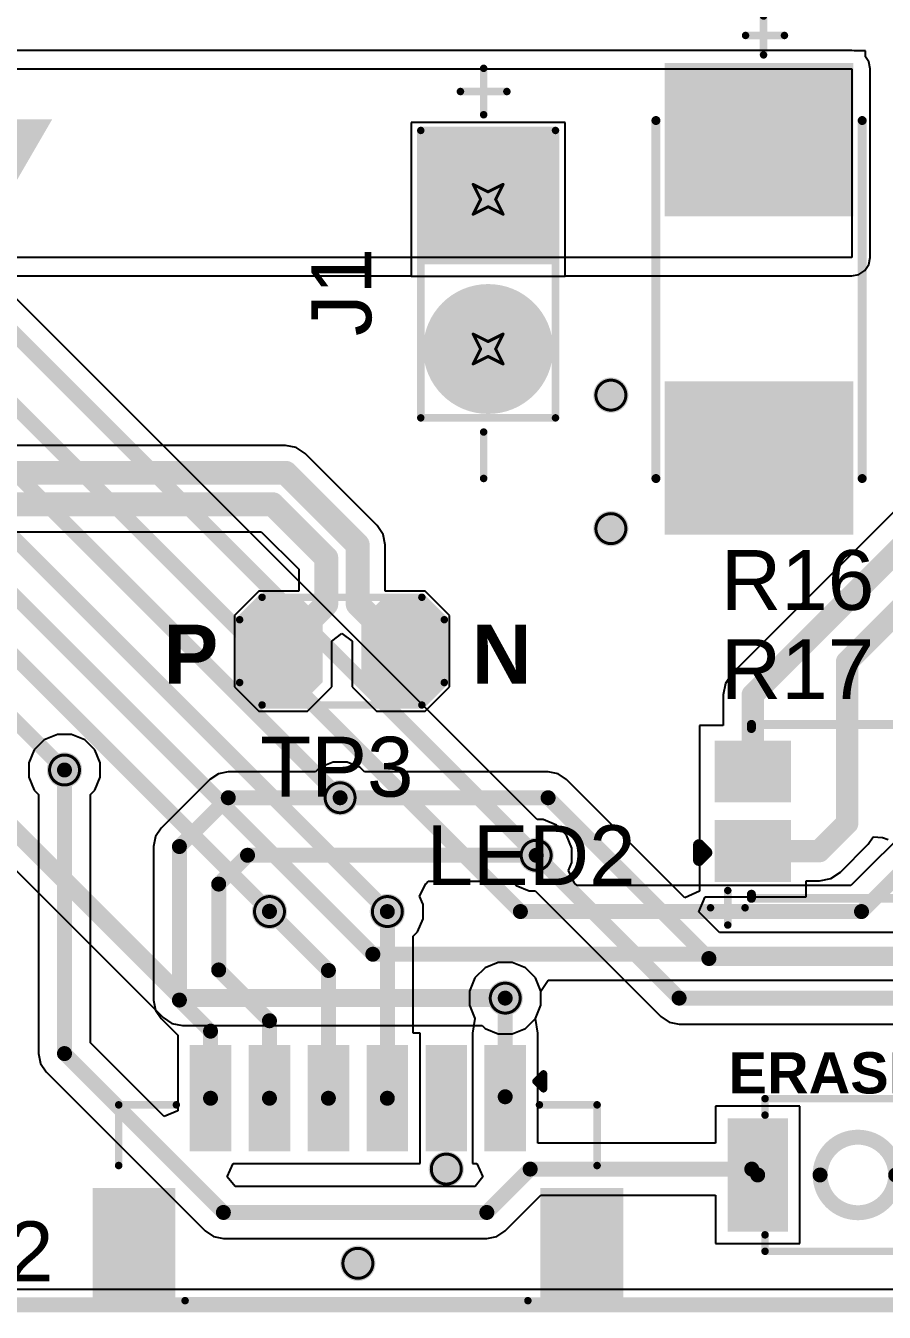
# Model space of a CAD drawing. Header units: inches. Extents: x -1 to 327, y 8 to 89.
# Drawn here: x 64.21 to 78.78, y 7.53 to 29.36 of the extents above; entities that cross this region are included whole.
import ezdxf

# ---------------------------------------------------------------- set-up
doc = ezdxf.new("R2010")
doc.units = ezdxf.units.IN
for name, color, linetype in [('Board Outline', 216, 'Continuous'), ('Bottom Layer', 5, 'Continuous'), ('Bottom Solder', 6, 'Continuous'), ('Dimension', 6, 'Continuous'), ('Drill Drawing', 1, 'Continuous'), ('Multi-Layer', 9, 'Continuous'), ('Pad Holes', 156, 'Continuous'), ('Top Layer', 1, 'Continuous'), ('Top Overlay', 2, 'Continuous'), ('Top Paste', 8, 'Continuous'), ('Top Solder', 216, 'Continuous'), ('Via Holes', 16, 'Continuous')]:
    doc.layers.add(name, color=color, linetype=linetype)
doc.styles.add('Arial', font='', dxfattribs={"height": 0.2})
doc.styles.add('Arial_Bold', font='', dxfattribs={"height": 0.2})
doc.styles.get('Arial').set_extended_font_data('Arial')
doc.styles.get('Arial_Bold').set_extended_font_data('Arial', bold=True)

# ---------------------------------------------------------------- blocks, each defined once
blk = doc.blocks.new('A_SC6302R6AGHC_A03_2T_15')
at = {"layer": 'Top Layer'}
for points in [[(-2.2, 1.15), (-1, 1.15), (-1, 0.2), (-2.2, 0.2)], [(1, 1.15), (2.2, 1.15), (2.2, 0.2), (1, 0.2)], [(-2.2, -0.2), (-1, -0.2), (-1, -1.15), (-2.2, -1.15)], [(1, -0.2), (2.2, -0.2), (2.2, -1.15), (1, -1.15)]]:
    blk.add_hatch(color=1, dxfattribs=at).paths.add_polyline_path(points)
at = {"layer": 'Top Paste'}
for points in [[(-2.2, 1.15), (-1, 1.15), (-1, 0.2), (-2.2, 0.2)], [(1, 1.15), (2.2, 1.15), (2.2, 0.2), (1, 0.2)], [(-2.2, -0.2), (-1, -0.2), (-1, -1.15), (-2.2, -1.15)], [(1, -0.2), (2.2, -0.2), (2.2, -1.15), (1, -1.15)]]:
    blk.add_hatch(color=8, dxfattribs=at).paths.add_polyline_path(points)
at = {"layer": 'Top Solder'}
for points in [[(-2.25, 1.2), (-0.95, 1.2), (-0.95, 0.15), (-2.25, 0.15)], [(0.95, 1.2), (2.25, 1.2), (2.25, 0.15), (0.95, 0.15)], [(-2.25, -0.15), (-0.95, -0.15), (-0.95, -1.2), (-2.25, -1.2)], [(0.95, -0.15), (2.25, -0.15), (2.25, -1.2), (0.95, -1.2)]]:
    blk.add_hatch(color=216, dxfattribs=at).paths.add_polyline_path(points)
at = {"layer": 'Top Overlay'}
for p, q in [((-1.626, 1.507), (-1.626, 0.958)), ((-1.626, 0.958), (-1.076, 1.507)), ((-1.076, 1.507), (-1.626, 1.507))]:
    blk.add_line(p, q, dxfattribs=at)
for points, const_width in [([(2.024, 1.93), (2.024, 1.344)], 0.127), ([(-1.576, 1.477), (-1.576, 1.407)], 0.152), ([(1.624, 1.477), (-1.576, 1.477)], 0.152), ([(1.624, 1.477), (1.624, 1.407)], 0.152), ([(2.318, 1.637), (1.731, 1.637)], 0.127), ([(2.514, 0.827), (2.387, 0.7)], 0.2), ([(2.514, 0.827), (2.514, 0.573)], 0.2), ([(2.514, 0.573), (2.387, 0.7)], 0.2), ([(-1.576, -1.405), (-1.576, -1.475)], 0.152), ([(1.624, -1.475), (-1.576, -1.475)], 0.152), ([(1.624, -1.405), (1.624, -1.475)], 0.152)]:
    blk.add_lwpolyline(points, dxfattribs=dict(at, const_width=const_width))
for points, const_width in [([(1.993, 1.93, 1), (2.056, 1.93, 1)], 0.0635), ([(-1.614, 1.477, 1), (-1.538, 1.477, 1)], 0.076), ([(-1.614, 1.477, 1), (-1.538, 1.477, 1)], 0.076), ([(1.586, 1.477, 1), (1.662, 1.477, 1)], 0.076), ([(1.586, 1.477, 1), (1.662, 1.477, 1)], 0.076), ([(1.699, 1.637, 1), (1.763, 1.637, 1)], 0.0635), ([(2.286, 1.637, 1), (2.349, 1.637, 1)], 0.0635), ([(-1.614, 1.407, 1), (-1.538, 1.407, 1)], 0.076), ([(1.586, 1.407, 1), (1.662, 1.407, 1)], 0.076), ([(1.993, 1.344, 1), (2.056, 1.344, 1)], 0.0635), ([(2.464, 0.827, 1), (2.564, 0.827, 1)], 0.1), ([(2.464, 0.827, 1), (2.564, 0.827, 1)], 0.1), ([(2.337, 0.7, 1), (2.437, 0.7, 1)], 0.1), ([(2.337, 0.7, 1), (2.437, 0.7, 1)], 0.1), ([(2.464, 0.573, 1), (2.564, 0.573, 1)], 0.1), ([(2.464, 0.573, 1), (2.564, 0.573, 1)], 0.1), ([(-1.614, -1.405, 1), (-1.538, -1.405, 1)], 0.076), ([(-1.614, -1.475, 1), (-1.538, -1.475, 1)], 0.076), ([(-1.614, -1.475, 1), (-1.538, -1.475, 1)], 0.076), ([(1.586, -1.405, 1), (1.662, -1.405, 1)], 0.076), ([(1.586, -1.475, 1), (1.662, -1.475, 1)], 0.076), ([(1.586, -1.475, 1), (1.662, -1.475, 1)], 0.076)]:
    blk.add_lwpolyline(points, format="xyb", close=True, dxfattribs=dict(at, const_width=const_width))
blk = doc.blocks.new('B3U_1000P_16')
at = {"layer": 'Top Layer'}
for points in [[(-2.11, 0.86), (-1.29, 0.86), (-1.29, -0.86), (-2.11, -0.86)], [(1.29, 0.86), (2.11, 0.86), (2.11, -0.86), (1.29, -0.86)]]:
    blk.add_hatch(color=1, dxfattribs=at).paths.add_polyline_path(points)
at = {"layer": 'Top Paste'}
for points in [[(-2.11, 0.86), (-1.29, 0.86), (-1.29, -0.86), (-2.11, -0.86)], [(1.29, 0.86), (2.11, 0.86), (2.11, -0.86), (1.29, -0.86)]]:
    blk.add_hatch(color=8, dxfattribs=at).paths.add_polyline_path(points)
at = {"layer": 'Top Solder'}
for points in [[(-2.212, 0.962), (-1.188, 0.962), (-1.188, -0.962), (-2.212, -0.962)], [(1.188, 0.962), (2.212, 0.962), (2.212, -0.962), (1.188, -0.962)]]:
    blk.add_hatch(color=216, dxfattribs=at).paths.add_polyline_path(points)
at = {"layer": 'Top Overlay', "const_width": 0.127}
for points in [[(-1.575, 1.295), (1.575, 1.295)], [(-1.575, 1.016), (-1.575, 1.295)], [(1.575, 1.016), (1.575, 1.295)], [(-1.575, -1.295), (-1.575, -1.016)], [(1.575, -1.295), (1.575, -1.016)], [(-1.575, -1.295), (1.575, -1.295)]]:
    blk.add_lwpolyline(points, dxfattribs=at)
at = {"layer": 'Top Overlay'}
for points, const_width in [([(-1.607, 1.295, 1), (-1.543, 1.295, 1)], 0.0635), ([(-1.607, 1.295, 1), (-1.543, 1.295, 1)], 0.0635), ([(1.543, 1.295, 1), (1.607, 1.295, 1)], 0.0635), ([(1.543, 1.295, 1), (1.607, 1.295, 1)], 0.0635), ([(-1.607, 1.016, 1), (-1.543, 1.016, 1)], 0.0635), ([(1.543, 1.016, 1), (1.607, 1.016, 1)], 0.0635), ([(0.641, 0, 1), (-0.641, 0, 1)], 0.254), ([(-0.705, 0, 1), (-0.578, 0, 1)], 0.127), ([(0.578, 0, 1), (0.705, 0, 1)], 0.127), ([(-1.607, -1.016, 1), (-1.543, -1.016, 1)], 0.0635), ([(1.543, -1.016, 1), (1.607, -1.016, 1)], 0.0635), ([(-1.607, -1.295, 1), (-1.543, -1.295, 1)], 0.0635), ([(-1.607, -1.295, 1), (-1.543, -1.295, 1)], 0.0635), ([(1.543, -1.295, 1), (1.607, -1.295, 1)], 0.0635), ([(1.543, -1.295, 1), (1.607, -1.295, 1)], 0.0635)]:
    blk.add_lwpolyline(points, format="xyb", close=True, dxfattribs=dict(at, const_width=const_width))
blk = doc.blocks.new('V________T______20')
at = {"layer": 'Top Layer'}
for points in [[(-4.4, 2.162), (-3.2, 2.162), (-3.2, 0.362), (-4.4, 0.362)], [(3.2, 2.162), (4.4, 2.162), (4.4, 0.362), (3.2, 0.362)], [(-2.75, -0.462), (-2.25, -0.462), (-2.25, -2.062), (-2.75, -2.062)], [(-1.75, -0.462), (-1.25, -0.462), (-1.25, -2.062), (-1.75, -2.062)], [(-0.75, -0.462), (-0.25, -0.462), (-0.25, -2.062), (-0.75, -2.062)], [(0.25, -0.462), (0.75, -0.462), (0.75, -2.062), (0.25, -2.062)], [(1.25, -0.462), (1.75, -0.462), (1.75, -2.062), (1.25, -2.062)], [(2.25, -0.462), (2.75, -0.462), (2.75, -2.062), (2.25, -2.062)]]:
    blk.add_hatch(color=1, dxfattribs=at).paths.add_polyline_path(points)
at = {"layer": 'Top Paste'}
for points in [[(-4.4, 2.162), (-3.2, 2.162), (-3.2, 0.362), (-4.4, 0.362)], [(3.2, 2.162), (4.4, 2.162), (4.4, 0.362), (3.2, 0.362)], [(-2.75, -0.462), (-2.25, -0.462), (-2.25, -2.062), (-2.75, -2.062)], [(-1.75, -0.462), (-1.25, -0.462), (-1.25, -2.062), (-1.75, -2.062)], [(-0.75, -0.462), (-0.25, -0.462), (-0.25, -2.062), (-0.75, -2.062)], [(0.25, -0.462), (0.75, -0.462), (0.75, -2.062), (0.25, -2.062)], [(1.25, -0.462), (1.75, -0.462), (1.75, -2.062), (1.25, -2.062)], [(2.25, -0.462), (2.75, -0.462), (2.75, -2.062), (2.25, -2.062)]]:
    blk.add_hatch(color=8, dxfattribs=at).paths.add_polyline_path(points)
at = {"layer": 'Top Solder'}
for points in [[(-4.502, 2.264), (-3.098, 2.264), (-3.098, 0.261), (-4.502, 0.261)], [(3.098, 2.264), (4.502, 2.264), (4.502, 0.261), (3.098, 0.261)], [(-2.852, -0.361), (-2.148, -0.361), (-2.148, -2.164), (-2.852, -2.164)], [(-1.852, -0.361), (-1.148, -0.361), (-1.148, -2.164), (-1.852, -2.164)], [(-0.852, -0.361), (-0.148, -0.361), (-0.148, -2.164), (-0.852, -2.164)], [(0.148, -0.361), (0.852, -0.361), (0.852, -2.164), (0.148, -2.164)], [(1.148, -0.361), (1.852, -0.361), (1.852, -2.164), (1.148, -2.164)], [(2.148, -0.361), (2.852, -0.361), (2.852, -2.164), (2.148, -2.164)]]:
    blk.add_hatch(color=216, dxfattribs=at).paths.add_polyline_path(points)
at = {"layer": 'Top Overlay', "const_width": 0.127}
for points in [[(2.932, 2.173), (-2.884, 2.173)], [(-4.059, -0.12), (-4.059, -1.15)], [(4.059, -0.12), (4.059, -1.15)], [(-3.08, -1.15), (-4.059, -1.15)], [(4.059, -1.15), (3.08, -1.15)], [(-3.15, -1.422), (-3.15, -1.676)], [(-3.023, -1.549), (-3.15, -1.422)], [(-3.023, -1.549), (-3.15, -1.676)]]:
    blk.add_lwpolyline(points, dxfattribs=at)
at = {"layer": 'Top Overlay', "const_width": 0.0635}
for points in [[(-2.916, 2.173, 1), (-2.853, 2.173, 1)], [(2.9, 2.173, 1), (2.964, 2.173, 1)], [(-4.091, -0.12, 1), (-4.027, -0.12, 1)], [(4.027, -0.12, 1), (4.091, -0.12, 1)], [(-4.091, -1.15, 1), (-4.027, -1.15, 1)], [(-4.091, -1.15, 1), (-4.027, -1.15, 1)], [(-3.112, -1.15, 1), (-3.049, -1.15, 1)], [(3.049, -1.15, 1), (3.112, -1.15, 1)], [(4.027, -1.15, 1), (4.091, -1.15, 1)], [(4.027, -1.15, 1), (4.091, -1.15, 1)], [(-3.181, -1.422, 1), (-3.118, -1.422, 1)], [(-3.181, -1.422, 1), (-3.118, -1.422, 1)], [(-3.054, -1.549, 1), (-2.991, -1.549, 1)], [(-3.054, -1.549, 1), (-2.991, -1.549, 1)], [(-3.181, -1.676, 1), (-3.118, -1.676, 1)], [(-3.181, -1.676, 1), (-3.118, -1.676, 1)]]:
    blk.add_lwpolyline(points, format="xyb", close=True, dxfattribs=at)
blk = doc.blocks.new('2_T____P___25')
at = {"layer": 'Top Layer'}
for points in [[(0.286, 0.762), (-0.286, 0.762), (-0.571, 0.476), (-0.571, -0.476), (-0.286, -0.762), (0.286, -0.762), (0.571, -0.476), (0.571, 0.476)], [(2.286, 0.762), (1.714, 0.762), (1.429, 0.476), (1.429, -0.476), (1.714, -0.762), (2.286, -0.762), (2.572, -0.476), (2.572, 0.476)]]:
    blk.add_hatch(color=1, dxfattribs=at).paths.add_polyline_path(points)
at = {"layer": 'Top Paste'}
for points in [[(0.286, 0.762), (-0.286, 0.762), (-0.571, 0.476), (-0.571, -0.476), (-0.286, -0.762), (0.286, -0.762), (0.571, -0.476), (0.571, 0.476)], [(2.286, 0.762), (1.714, 0.762), (1.429, 0.476), (1.429, -0.476), (1.714, -0.762), (2.286, -0.762), (2.572, -0.476), (2.572, 0.476)]]:
    blk.add_hatch(color=8, dxfattribs=at).paths.add_polyline_path(points)
at = {"layer": 'Top Solder'}
for points in [[(0.337, 0.864), (-0.337, 0.864), (-0.673, 0.527), (-0.673, -0.527), (-0.337, -0.864), (0.337, -0.864), (0.673, -0.527), (0.673, 0.527)], [(2.337, 0.864), (1.663, 0.864), (1.327, 0.527), (1.327, -0.527), (1.663, -0.864), (2.337, -0.864), (2.673, -0.527), (2.673, 0.527)]]:
    blk.add_hatch(color=216, dxfattribs=at).paths.add_polyline_path(points)
at = {"layer": 'Top Overlay', "const_width": 0.127}
for points in [[(-0.356, 0.914), (-0.737, 0.533)], [(2.356, 0.914), (-0.356, 0.914)], [(2.737, 0.533), (2.356, 0.914)], [(-0.737, 0.533), (-0.737, -0.533)], [(2.737, 0.533), (2.737, -0.533)], [(-0.356, -0.914), (-0.737, -0.533)], [(2.737, -0.533), (2.356, -0.914)], [(2.356, -0.914), (-0.356, -0.914)]]:
    blk.add_lwpolyline(points, dxfattribs=at)
at = {"layer": 'Top Overlay', "const_width": 0.0635}
for points in [[(-0.387, 0.914, 1), (-0.324, 0.914, 1)], [(-0.387, 0.914, 1), (-0.324, 0.914, 1)], [(2.324, 0.914, 1), (2.387, 0.914, 1)], [(2.324, 0.914, 1), (2.387, 0.914, 1)], [(-0.768, 0.533, 1), (-0.705, 0.533, 1)], [(-0.768, 0.533, 1), (-0.705, 0.533, 1)], [(2.705, 0.533, 1), (2.768, 0.533, 1)], [(2.705, 0.533, 1), (2.768, 0.533, 1)], [(-0.768, -0.533, 1), (-0.705, -0.533, 1)], [(-0.768, -0.533, 1), (-0.705, -0.533, 1)], [(2.705, -0.533, 1), (2.768, -0.533, 1)], [(2.705, -0.533, 1), (2.768, -0.533, 1)], [(-0.387, -0.914, 1), (-0.324, -0.914, 1)], [(-0.387, -0.914, 1), (-0.324, -0.914, 1)], [(2.324, -0.914, 1), (2.387, -0.914, 1)], [(2.324, -0.914, 1), (2.387, -0.914, 1)]]:
    blk.add_lwpolyline(points, format="xyb", close=True, dxfattribs=at)
blk = doc.blocks.new('BE_13_010_50')
at = {"layer": 'Bottom Layer'}
blk.add_hatch(color=5, dxfattribs=at).paths.add_polyline_path([(-2.27, 1), (-0.27, 1), (-0.27, -1), (-2.27, -1)])
h = blk.add_hatch(color=5, dxfattribs=at)
edge = h.paths.add_edge_path()
edge.add_arc((1.27, 0), 1, 0, 360)
at = {"layer": 'Bottom Solder'}
blk.add_hatch(color=6, dxfattribs=at).paths.add_polyline_path([(-2.372, 1.102), (-0.168, 1.102), (-0.168, -1.102), (-2.372, -1.102)])
h = blk.add_hatch(color=6, dxfattribs=at)
edge = h.paths.add_edge_path()
edge.add_arc((1.27, 0), 1.102, 0, 360)
at = {"layer": 'Multi-Layer'}
blk.add_hatch(color=9, dxfattribs=at).paths.add_polyline_path([(-2.27, 1), (-0.27, 1), (-0.27, -1), (-2.27, -1)])
h = blk.add_hatch(color=9, dxfattribs=at)
edge = h.paths.add_edge_path()
edge.add_arc((1.27, 0), 1, 0, 360)
at = {"layer": 'Pad Holes'}
h = blk.add_hatch(color=7, dxfattribs=at)
edge = h.paths.add_edge_path()
edge.add_arc((-1.27, 0), 0.5, 0, 360)
h = blk.add_hatch(color=7, dxfattribs=at)
edge = h.paths.add_edge_path()
edge.add_arc((1.27, 0), 0.5, 0, 360)
at = {"layer": 'Top Layer'}
blk.add_hatch(color=1, dxfattribs=at).paths.add_polyline_path([(-2.27, 1), (-0.27, 1), (-0.27, -1), (-2.27, -1)])
h = blk.add_hatch(color=1, dxfattribs=at)
edge = h.paths.add_edge_path()
edge.add_arc((1.27, 0), 1, 0, 360)
at = {"layer": 'Top Solder'}
blk.add_hatch(color=216, dxfattribs=at).paths.add_polyline_path([(-2.372, 1.102), (-0.168, 1.102), (-0.168, -1.102), (-2.372, -1.102)])
h = blk.add_hatch(color=216, dxfattribs=at)
edge = h.paths.add_edge_path()
edge.add_arc((1.27, 0), 1.102, 0, 360)
at = {"layer": 'Top Overlay', "const_width": 0.127}
for points in [[(2.438, 1.143), (-2.438, 1.143)], [(-2.438, -1.143), (-2.438, 1.143)], [(2.438, -1.143), (2.438, 1.143)], [(-3.099, -0.47), (-3.099, 0.318)], [(-2.705, -0.076), (-3.493, -0.076)], [(3.467, -0.076), (2.68, -0.076)], [(2.438, -1.143), (-2.438, -1.143)]]:
    blk.add_lwpolyline(points, dxfattribs=at)
at = {"layer": 'Top Overlay', "const_width": 0.0635}
for points in [[(-2.47, 1.143, 1), (-2.407, 1.143, 1)], [(-2.47, 1.143, 1), (-2.407, 1.143, 1)], [(2.407, 1.143, 1), (2.47, 1.143, 1)], [(2.407, 1.143, 1), (2.47, 1.143, 1)], [(-3.131, 0.318, 1), (-3.067, 0.318, 1)], [(-3.524, -0.076, 1), (-3.461, -0.076, 1)], [(-2.737, -0.076, 1), (-2.673, -0.076, 1)], [(2.648, -0.076, 1), (2.711, -0.076, 1)], [(3.435, -0.076, 1), (3.499, -0.076, 1)], [(-3.131, -0.47, 1), (-3.067, -0.47, 1)], [(-2.47, -1.143, 1), (-2.407, -1.143, 1)], [(-2.47, -1.143, 1), (-2.407, -1.143, 1)], [(2.407, -1.143, 1), (2.47, -1.143, 1)], [(2.407, -1.143, 1), (2.47, -1.143, 1)]]:
    blk.add_lwpolyline(points, format="xyb", close=True, dxfattribs=at)
blk = doc.blocks.new('C____C_68')
at = {"layer": 'Top Layer'}
for points in [[(-3.9, 1.5), (-1.5, 1.5), (-1.5, -1.5), (-3.9, -1.5)], [(1.5, 1.5), (3.9, 1.5), (3.9, -1.5), (1.5, -1.5)]]:
    blk.add_hatch(color=1, dxfattribs=at).paths.add_polyline_path(points)
at = {"layer": 'Top Paste'}
for points in [[(-3.9, 1.5), (-1.5, 1.5), (-1.5, -1.5), (-3.9, -1.5)], [(1.5, 1.5), (3.9, 1.5), (3.9, -1.5), (1.5, -1.5)]]:
    blk.add_hatch(color=8, dxfattribs=at).paths.add_polyline_path(points)
at = {"layer": 'Top Solder'}
for points in [[(-4.002, 1.602), (-1.398, 1.602), (-1.398, -1.602), (-4.002, -1.602)], [(1.398, 1.602), (4.002, 1.602), (4.002, -1.602), (1.398, -1.602)]]:
    blk.add_hatch(color=216, dxfattribs=at).paths.add_polyline_path(points)
at = {"layer": 'Top Overlay'}
for points, const_width in [([(3.05, 1.75), (-3.025, 1.75)], 0.152), ([(-4.469, -0.229), (-4.469, 0.431)], 0.127), ([(-4.138, 0.076), (-4.799, 0.076)], 0.127), ([(3.05, -1.75), (-3.025, -1.75)], 0.152)]:
    blk.add_lwpolyline(points, dxfattribs=dict(at, const_width=const_width))
for points, const_width in [([(-3.063, 1.75, 1), (-2.987, 1.75, 1)], 0.0762), ([(3.012, 1.75, 1), (3.088, 1.75, 1)], 0.0762), ([(-4.5, 0.431, 1), (-4.437, 0.431, 1)], 0.0635), ([(-4.831, 0.076, 1), (-4.767, 0.076, 1)], 0.0635), ([(-4.17, 0.076, 1), (-4.107, 0.076, 1)], 0.0635), ([(-4.5, -0.229, 1), (-4.437, -0.229, 1)], 0.0635), ([(-3.063, -1.75, 1), (-2.987, -1.75, 1)], 0.0762), ([(3.012, -1.75, 1), (3.088, -1.75, 1)], 0.0762)]:
    blk.add_lwpolyline(points, format="xyb", close=True, dxfattribs=dict(at, const_width=const_width))

msp = doc.modelspace()

# ---------------------------------------------------------------- hatches: boundary and pattern name
at = {"layer": 'Bottom Layer'}
h = msp.add_hatch(color=5, dxfattribs=at)
edge = h.paths.add_edge_path()
edge.add_arc((74.143, 23.089), 0.3, 0, 360)
h = msp.add_hatch(color=5, dxfattribs=at)
edge = h.paths.add_edge_path()
edge.add_arc((74.143, 20.824), 0.3, 0, 360)
h = msp.add_hatch(color=5, dxfattribs=at)
edge = h.paths.add_edge_path()
edge.add_arc((64.872, 16.728), 0.3, 0, 360)
h = msp.add_hatch(color=5, dxfattribs=at)
edge = h.paths.add_edge_path()
edge.add_arc((69.548, 16.257), 0.3, 0, 360)
h = msp.add_hatch(color=5, dxfattribs=at)
edge = h.paths.add_edge_path()
edge.add_arc((72.875, 15.281), 0.3, 0, 360)
h = msp.add_hatch(color=5, dxfattribs=at)
edge = h.paths.add_edge_path()
edge.add_arc((68.35, 14.326), 0.3, 0, 360)
h = msp.add_hatch(color=5, dxfattribs=at)
edge = h.paths.add_edge_path()
edge.add_arc((70.35, 14.326), 0.3, 0, 360)
h = msp.add_hatch(color=5, dxfattribs=at)
edge = h.paths.add_edge_path()
edge.add_arc((72.35, 12.857), 0.3, 0, 360)
h = msp.add_hatch(color=5, dxfattribs=at)
edge = h.paths.add_edge_path()
edge.add_arc((71.35, 9.956), 0.3, 0, 360)
h = msp.add_hatch(color=5, dxfattribs=at)
edge = h.paths.add_edge_path()
edge.add_arc((69.85, 8.357), 0.3, 0, 360)
at = {"layer": 'Top Layer'}
h = msp.add_hatch(color=1, dxfattribs=at)
edge = h.paths.add_edge_path()
edge.add_arc((74.143, 23.089), 0.3, 0, 360)
h = msp.add_hatch(color=1, dxfattribs=at)
edge = h.paths.add_edge_path()
edge.add_arc((74.143, 20.824), 0.3, 0, 360)
h = msp.add_hatch(color=1, dxfattribs=at)
edge = h.paths.add_edge_path()
edge.add_arc((64.872, 16.728), 0.3, 0, 360)
h = msp.add_hatch(color=1, dxfattribs=at)
edge = h.paths.add_edge_path()
edge.add_arc((69.548, 16.257), 0.3, 0, 360)
h = msp.add_hatch(color=1, dxfattribs=at)
edge = h.paths.add_edge_path()
edge.add_arc((72.875, 15.281), 0.3, 0, 360)
h = msp.add_hatch(color=1, dxfattribs=at)
edge = h.paths.add_edge_path()
edge.add_arc((68.35, 14.326), 0.3, 0, 360)
h = msp.add_hatch(color=1, dxfattribs=at)
edge = h.paths.add_edge_path()
edge.add_arc((70.35, 14.326), 0.3, 0, 360)
h = msp.add_hatch(color=1, dxfattribs=at)
edge = h.paths.add_edge_path()
edge.add_arc((72.35, 12.857), 0.3, 0, 360)
h = msp.add_hatch(color=1, dxfattribs=at)
edge = h.paths.add_edge_path()
edge.add_arc((71.35, 9.956), 0.3, 0, 360)
h = msp.add_hatch(color=1, dxfattribs=at)
edge = h.paths.add_edge_path()
edge.add_arc((69.85, 8.357), 0.3, 0, 360)
at = {"layer": 'Via Holes'}
h = msp.add_hatch(color=7, dxfattribs=at)
edge = h.paths.add_edge_path()
edge.add_arc((74.143, 23.089), 0.15, 0, 360)
h = msp.add_hatch(color=7, dxfattribs=at)
edge = h.paths.add_edge_path()
edge.add_arc((74.143, 20.824), 0.15, 0, 360)
h = msp.add_hatch(color=7, dxfattribs=at)
edge = h.paths.add_edge_path()
edge.add_arc((64.872, 16.728), 0.15, 0, 360)
h = msp.add_hatch(color=7, dxfattribs=at)
edge = h.paths.add_edge_path()
edge.add_arc((69.548, 16.257), 0.15, 0, 360)
h = msp.add_hatch(color=7, dxfattribs=at)
edge = h.paths.add_edge_path()
edge.add_arc((72.875, 15.281), 0.15, 0, 360)
h = msp.add_hatch(color=7, dxfattribs=at)
edge = h.paths.add_edge_path()
edge.add_arc((68.35, 14.326), 0.15, 0, 360)
h = msp.add_hatch(color=7, dxfattribs=at)
edge = h.paths.add_edge_path()
edge.add_arc((70.35, 14.326), 0.15, 0, 360)
h = msp.add_hatch(color=7, dxfattribs=at)
edge = h.paths.add_edge_path()
edge.add_arc((72.35, 12.857), 0.15, 0, 360)
h = msp.add_hatch(color=7, dxfattribs=at)
edge = h.paths.add_edge_path()
edge.add_arc((71.35, 9.956), 0.15, 0, 360)
h = msp.add_hatch(color=7, dxfattribs=at)
edge = h.paths.add_edge_path()
edge.add_arc((69.85, 8.357), 0.15, 0, 360)

# ---------------------------------------------------------------- linework, layer by layer
at = {"layer": 'Board Outline', "const_width": 0.254}
msp.add_lwpolyline([(52.652, 7.653), (94.844, 7.653)], dxfattribs=at)
at = {"layer": 'Bottom Layer'}
for p, q in [((72.893, 15.886), (59.197, 29.582)), ((73.365, 27.716), (70.755, 27.716)), ((70.755, 27.716), (70.755, 25.107)), ((73.365, 25.107), (73.365, 27.716)), ((70.755, 25.107), (73.365, 25.107)), ((61.308, 17.763), (66.544, 12.527)), ((80.37, 16.922), (78.214, 14.766)), ((72.996, 15.886), (72.893, 15.886)), ((73.218, 15.794), (72.996, 15.886)), ((73.388, 15.624), (73.218, 15.794)), ((73.48, 15.402), (73.388, 15.624)), ((73.48, 15.161), (73.48, 15.402)), ((73.422, 15.02), (73.48, 15.161)), ((73.526, 14.808), (73.422, 15.02)), ((73.57, 14.766), (73.526, 14.808)), ((78.214, 14.766), (73.57, 14.766)), ((72.955, 12.977), (73.078, 13.161)), ((73.078, 13.161), (78.936, 13.161)), ((72.955, 12.736), (72.955, 12.977)), ((72.863, 12.514), (72.955, 12.736)), ((66.544, 12.527), (66.695, 12.426)), ((72.693, 12.344), (72.863, 12.514)), ((66.695, 12.426), (66.873, 12.39)), ((66.873, 12.39), (71.961, 12.39)), ((71.961, 12.39), (72.007, 12.344)), ((72.007, 12.344), (72.23, 12.252)), ((72.23, 12.252), (72.47, 12.252)), ((72.47, 12.252), (72.693, 12.344)), ((94.844, 7.912), (64.16, 7.912))]:
    msp.add_line(p, q, dxfattribs=at)
for points, const_width in [([(58.448, 29.708), (72.875, 15.281)], 0.254), ([(57.926, 29.007), (72.607, 14.326)], 0.254), ([(57.408, 28.397), (69.548, 16.257)], 0.254), ([(56.964, 27.711), (70.35, 14.326)], 0.254), ([(56.951, 26.755), (70.104, 13.602)], 0.254), ([(57.426, 25.255), (68.35, 14.331)], 0.254), ([(62.067, 19.533), (64.872, 16.728)], 0.254), ([(61.501, 18.229), (66.873, 12.857)], 0.305), ([(78.396, 14.326), (80.81, 16.74)], 0.254), ([(68.35, 14.326), (68.35, 14.331)], 0.254), ([(72.607, 14.326), (78.396, 14.326)], 0.254), ([(70.104, 13.602), (78.936, 13.602)], 0.254), ([(66.873, 12.857), (72.35, 12.857)], 0.305)]:
    msp.add_lwpolyline(points, dxfattribs=dict(at, const_width=const_width))
for points, const_width in [([(64.808, 16.728, 1), (64.935, 16.728, 1)], 0.127), ([(69.485, 16.257, 1), (69.612, 16.257, 1)], 0.127), ([(72.812, 15.281, 1), (72.939, 15.281, 1)], 0.127), ([(68.286, 14.331, 1), (68.413, 14.331, 1)], 0.127), ([(68.286, 14.331, 1), (68.413, 14.331, 1)], 0.127), ([(68.286, 14.326, 1), (68.413, 14.326, 1)], 0.127), ([(70.286, 14.326, 1), (70.413, 14.326, 1)], 0.127), ([(72.544, 14.326, 1), (72.671, 14.326, 1)], 0.127), ([(72.544, 14.326, 1), (72.671, 14.326, 1)], 0.127), ([(78.332, 14.326, 1), (78.459, 14.326, 1)], 0.127), ([(78.332, 14.326, 1), (78.459, 14.326, 1)], 0.127), ([(70.04, 13.602, 1), (70.167, 13.602, 1)], 0.127), ([(70.04, 13.602, 1), (70.167, 13.602, 1)], 0.127), ([(66.797, 12.857, 1), (66.95, 12.857, 1)], 0.152), ([(66.797, 12.857, 1), (66.95, 12.857, 1)], 0.152), ([(72.274, 12.857, 1), (72.426, 12.857, 1)], 0.152)]:
    msp.add_lwpolyline(points, format="xyb", close=True, dxfattribs=dict(at, const_width=const_width))
at = {"layer": 'Dimension', "const_width": 0.254}
msp.add_lwpolyline([(0.203, 7.653), (94.463, 7.653)], dxfattribs=at)
at = {"layer": 'Drill Drawing', "const_width": 0.0508}
for points in [[(71.806, 26.666), (72.06, 26.539)], [(71.806, 26.666), (71.933, 26.412)], [(72.06, 26.539), (72.314, 26.666)], [(72.187, 26.412), (72.314, 26.666)], [(71.806, 26.158), (71.933, 26.412)], [(72.187, 26.412), (72.314, 26.158)], [(71.806, 26.158), (72.06, 26.285)], [(72.06, 26.285), (72.314, 26.158)], [(71.806, 24.126), (72.06, 23.999)], [(71.806, 24.126), (71.933, 23.872)], [(72.06, 23.999), (72.314, 24.126)], [(72.187, 23.872), (72.314, 24.126)], [(71.806, 23.618), (71.933, 23.872)], [(72.187, 23.872), (72.314, 23.618)], [(71.806, 23.618), (72.06, 23.745)], [(72.06, 23.745), (72.314, 23.618)]]:
    msp.add_lwpolyline(points, dxfattribs=at)
at = {"layer": 'Drill Drawing'}
for points, const_width in [([(71.793, 26.666, 1), (71.819, 26.666, 1)], 0.0254), ([(71.793, 26.666, 1), (71.819, 26.666, 1)], 0.0254), ([(72.301, 26.666, 1), (72.326, 26.666, 1)], 0.0254), ([(72.301, 26.666, 1), (72.326, 26.666, 1)], 0.0254), ([(71.92, 26.412, 1), (71.945, 26.412, 1)], 0.0254), ([(71.92, 26.412, 1), (71.945, 26.412, 1)], 0.0254), ([(72.047, 26.539, 1), (72.072, 26.539, 1)], 0.0254), ([(72.047, 26.539, 1), (72.072, 26.539, 1)], 0.0254), ([(72.174, 26.412, 1), (72.199, 26.412, 1)], 0.0254), ([(72.174, 26.412, 1), (72.199, 26.412, 1)], 0.0254), ([(72.047, 26.285, 1), (72.072, 26.285, 1)], 0.0254), ([(72.047, 26.285, 1), (72.072, 26.285, 1)], 0.0254), ([(71.793, 26.158, 1), (71.819, 26.158, 1)], 0.0254), ([(71.793, 26.158, 1), (71.819, 26.158, 1)], 0.0254), ([(72.301, 26.158, 1), (72.326, 26.158, 1)], 0.0254), ([(72.301, 26.158, 1), (72.326, 26.158, 1)], 0.0254), ([(71.793, 24.126, 1), (71.819, 24.126, 1)], 0.0254), ([(71.793, 24.126, 1), (71.819, 24.126, 1)], 0.0254), ([(72.047, 23.999, 1), (72.072, 23.999, 1)], 0.0254), ([(72.047, 23.999, 1), (72.072, 23.999, 1)], 0.0254), ([(72.301, 24.126, 1), (72.326, 24.126, 1)], 0.0254), ([(72.301, 24.126, 1), (72.326, 24.126, 1)], 0.0254), ([(71.92, 23.872, 1), (71.945, 23.872, 1)], 0.0254), ([(71.92, 23.872, 1), (71.945, 23.872, 1)], 0.0254), ([(72.174, 23.872, 1), (72.199, 23.872, 1)], 0.0254), ([(72.174, 23.872, 1), (72.199, 23.872, 1)], 0.0254), ([(71.793, 23.618, 1), (71.819, 23.618, 1)], 0.0254), ([(71.793, 23.618, 1), (71.819, 23.618, 1)], 0.0254), ([(72.047, 23.745, 1), (72.072, 23.745, 1)], 0.0254), ([(72.047, 23.745, 1), (72.072, 23.745, 1)], 0.0254), ([(72.301, 23.618, 1), (72.326, 23.618, 1)], 0.0254), ([(72.301, 23.618, 1), (72.326, 23.618, 1)], 0.0254), ([(74.397, 23.089, 1), (73.889, 23.089, 1)], 0.0508), ([(73.876, 23.089, 1), (73.901, 23.089, 1)], 0.0254), ([(74.384, 23.089, 1), (74.409, 23.089, 1)], 0.0254), ([(74.397, 20.824, 1), (73.889, 20.824, 1)], 0.0508), ([(73.876, 20.824, 1), (73.901, 20.824, 1)], 0.0254), ([(74.384, 20.824, 1), (74.409, 20.824, 1)], 0.0254), ([(65.126, 16.728, 1), (64.618, 16.728, 1)], 0.0508), ([(64.605, 16.728, 1), (64.631, 16.728, 1)], 0.0254), ([(65.113, 16.728, 1), (65.139, 16.728, 1)], 0.0254), ([(69.802, 16.257, 1), (69.294, 16.257, 1)], 0.0508), ([(69.282, 16.257, 1), (69.307, 16.257, 1)], 0.0254), ([(69.79, 16.257, 1), (69.815, 16.257, 1)], 0.0254), ([(73.129, 15.281, 1), (72.621, 15.281, 1)], 0.0508), ([(72.609, 15.281, 1), (72.634, 15.281, 1)], 0.0254), ([(73.117, 15.281, 1), (73.142, 15.281, 1)], 0.0254), ([(68.604, 14.326, 1), (68.096, 14.326, 1)], 0.0508), ([(70.604, 14.326, 1), (70.096, 14.326, 1)], 0.0508), ([(68.083, 14.326, 1), (68.109, 14.326, 1)], 0.0254), ([(68.591, 14.326, 1), (68.617, 14.326, 1)], 0.0254), ([(70.083, 14.326, 1), (70.109, 14.326, 1)], 0.0254), ([(70.591, 14.326, 1), (70.617, 14.326, 1)], 0.0254), ([(72.604, 12.857, 1), (72.096, 12.857, 1)], 0.0508), ([(72.083, 12.857, 1), (72.109, 12.857, 1)], 0.0254), ([(72.591, 12.857, 1), (72.617, 12.857, 1)], 0.0254), ([(71.604, 9.956, 1), (71.096, 9.956, 1)], 0.0508), ([(71.083, 9.956, 1), (71.109, 9.956, 1)], 0.0254), ([(71.591, 9.956, 1), (71.617, 9.956, 1)], 0.0254), ([(70.104, 8.357, 1), (69.596, 8.357, 1)], 0.0508), ([(69.583, 8.357, 1), (69.609, 8.357, 1)], 0.0254), ([(70.091, 8.357, 1), (70.117, 8.357, 1)], 0.0254)]:
    msp.add_lwpolyline(points, format="xyb", close=True, dxfattribs=dict(at, const_width=const_width))
at = {"layer": 'Top Layer'}
for p, q in [((78.232, 28.937), (57.562, 28.937)), ((78.271, 28.929), (78.232, 28.937)), ((78.462, 28.929), (78.271, 28.929)), ((78.462, 28.83), (78.462, 28.929)), ((78.519, 28.745), (78.462, 28.83)), ((57.252, 28.626), (78.232, 28.626)), ((78.232, 28.626), (78.232, 25.425)), ((78.543, 28.626), (78.519, 28.745)), ((78.543, 25.425), (78.543, 28.626)), ((78.232, 25.425), (51.435, 25.425)), ((78.519, 25.306), (78.543, 25.425)), ((51.435, 25.115), (70.755, 25.115)), ((70.755, 25.115), (70.755, 25.107)), ((70.755, 25.107), (73.365, 25.107)), ((73.365, 25.107), (73.365, 25.115)), ((73.365, 25.115), (78.232, 25.115)), ((78.232, 25.115), (78.351, 25.138)), ((78.351, 25.138), (78.452, 25.206)), ((78.452, 25.206), (78.519, 25.306)), ((68.624, 22.237), (57.993, 22.237)), ((68.803, 22.202), (68.624, 22.237)), ((68.954, 22.101), (68.803, 22.202)), ((70.176, 20.879), (68.954, 22.101)), ((79.344, 21.51), (76.194, 18.361)), ((57.993, 20.772), (68.21, 20.772)), ((68.21, 20.772), (68.847, 20.135)), ((70.277, 20.727), (70.176, 20.879)), ((70.313, 20.549), (70.277, 20.727)), ((70.313, 19.761), (70.313, 20.549)), ((68.847, 20.135), (68.847, 19.761)), ((68.167, 19.761), (67.754, 19.348)), ((68.847, 19.761), (68.167, 19.761)), ((70.993, 19.761), (70.313, 19.761)), ((71.406, 19.348), (70.993, 19.761)), ((67.754, 19.348), (67.754, 18.142)), ((71.406, 18.142), (71.406, 19.348)), ((69.405, 18.917), (69.58, 19.044)), ((69.58, 19.044), (69.755, 18.917)), ((69.405, 18.142), (69.405, 18.917)), ((69.755, 18.917), (69.755, 18.142)), ((76.194, 18.361), (76.085, 18.197)), ((67.754, 18.142), (68.167, 17.729)), ((68.993, 17.729), (69.405, 18.142)), ((69.755, 18.142), (70.167, 17.729)), ((70.993, 17.729), (71.406, 18.142)), ((76.085, 18.197), (76.046, 18.004)), ((76.046, 18.004), (76.046, 17.482)), ((68.167, 17.729), (68.993, 17.729)), ((70.167, 17.729), (70.993, 17.729)), ((76.046, 17.482), (75.647, 17.482)), ((75.647, 17.482), (75.647, 15.923)), ((64.752, 17.333), (64.529, 17.241)), ((64.992, 17.333), (64.752, 17.333)), ((65.215, 17.241), (64.992, 17.333)), ((64.359, 17.07), (64.267, 16.848)), ((64.529, 17.241), (64.359, 17.07)), ((65.385, 17.07), (65.215, 17.241)), ((65.477, 16.848), (65.385, 17.07)), ((64.267, 16.848), (64.267, 16.608)), ((65.477, 16.608), (65.477, 16.848)), ((69.428, 16.862), (69.206, 16.77)), ((69.669, 16.862), (69.428, 16.862)), ((69.891, 16.77), (69.669, 16.862)), ((64.267, 16.608), (64.359, 16.385)), ((65.385, 16.385), (65.477, 16.608)), ((67.482, 16.664), (67.339, 16.568)), ((67.65, 16.697), (67.482, 16.664)), ((69.133, 16.697), (67.65, 16.697)), ((69.206, 16.77), (69.133, 16.697)), ((69.963, 16.697), (69.891, 16.77)), ((73.077, 16.697), (69.963, 16.697)), ((73.246, 16.664), (73.077, 16.697)), ((73.389, 16.568), (73.246, 16.664)), ((64.359, 16.385), (64.432, 16.313)), ((65.312, 16.313), (65.385, 16.385)), ((67.339, 16.568), (66.511, 15.74)), ((75.398, 14.559), (73.389, 16.568)), ((64.432, 16.313), (64.432, 11.916)), ((65.312, 12.098), (65.312, 16.313)), ((66.511, 15.74), (66.415, 15.597)), ((75.647, 15.923), (75.647, 14.67)), ((66.415, 15.597), (66.382, 15.429)), ((78.508, 15.467), (78.593, 15.593)), ((78.593, 15.593), (78.754, 15.583)), ((78.754, 15.583), (78.847, 15.55)), ((66.382, 15.429), (66.382, 12.824)), ((78.037, 14.995), (78.508, 15.467)), ((77.456, 14.573), (77.456, 14.847)), ((77.456, 14.847), (77.68, 14.847)), ((77.68, 14.847), (77.873, 14.886)), ((77.873, 14.886), (78.037, 14.995)), ((70.896, 14.587), (71.001, 14.799)), ((71.001, 14.799), (71.045, 14.841)), ((71.045, 14.841), (72.46, 14.841)), ((72.46, 14.841), (72.533, 14.769)), ((72.533, 14.769), (72.755, 14.677)), ((72.755, 14.677), (72.858, 14.677)), ((72.858, 14.677), (74.989, 12.545)), ((75.647, 14.67), (75.398, 14.559)), ((70.955, 14.446), (70.896, 14.587)), ((70.955, 14.205), (70.955, 14.446)), ((75.633, 14.324), (75.744, 14.573)), ((75.744, 14.573), (77.456, 14.573)), ((70.863, 13.983), (70.955, 14.205)), ((75.988, 13.969), (75.633, 14.324)), ((70.79, 13.911), (70.863, 13.983)), ((70.79, 12.263), (70.79, 13.911)), ((85.306, 13.969), (75.988, 13.969)), ((72.007, 13.369), (71.837, 13.199)), ((72.23, 13.461), (72.007, 13.369)), ((72.47, 13.461), (72.23, 13.461)), ((72.693, 13.369), (72.47, 13.461)), ((72.863, 13.199), (72.693, 13.369)), ((71.837, 13.199), (71.745, 12.977)), ((72.955, 12.977), (72.863, 13.199)), ((71.745, 12.977), (71.745, 12.736)), ((72.955, 12.736), (72.955, 12.977)), ((66.382, 12.824), (66.415, 12.655)), ((71.745, 12.736), (71.837, 12.514)), ((72.863, 12.514), (72.955, 12.736)), ((66.415, 12.655), (66.511, 12.512)), ((66.511, 12.512), (66.795, 12.228)), ((71.837, 12.514), (71.795, 12.263)), ((72.905, 12.263), (72.863, 12.514)), ((74.989, 12.545), (75.132, 12.45)), ((75.132, 12.45), (75.3, 12.416)), ((66.795, 12.228), (66.795, 10.947)), ((70.905, 12.263), (70.79, 12.263)), ((70.905, 10.053), (70.905, 12.263)), ((71.795, 12.263), (71.795, 12.263)), ((71.795, 12.263), (71.795, 10.053)), ((72.905, 10.397), (72.905, 12.263)), ((72.905, 12.263), (72.905, 12.263)), ((75.3, 12.416), (84.091, 12.416)), ((66.561, 10.85), (65.312, 12.098)), ((64.432, 11.916), (64.465, 11.747)), ((64.465, 11.747), (64.561, 11.605)), ((64.561, 11.605), (67.256, 8.909)), ((66.795, 10.947), (66.561, 10.85)), ((77.348, 11.021), (75.919, 11.021)), ((75.919, 11.021), (75.919, 10.397)), ((77.348, 8.692), (77.348, 11.021)), ((75.919, 10.397), (72.905, 10.397)), ((67.634, 9.822), (67.734, 10.053)), ((67.734, 10.053), (70.905, 10.053)), ((71.795, 10.053), (71.87, 10.053)), ((71.87, 10.053), (71.971, 9.822)), ((67.766, 9.66), (67.634, 9.822)), ((71.839, 9.66), (67.766, 9.66)), ((71.971, 9.822), (71.839, 9.66)), ((72.348, 8.909), (72.956, 9.516)), ((72.956, 9.516), (75.919, 9.516)), ((75.919, 9.516), (75.919, 8.692)), ((67.256, 8.909), (67.399, 8.813)), ((67.399, 8.813), (67.568, 8.78)), ((67.568, 8.78), (72.037, 8.78)), ((72.037, 8.78), (72.206, 8.813)), ((72.206, 8.813), (72.348, 8.909)), ((75.919, 8.692), (77.348, 8.692)), ((84.774, 7.912), (52.911, 7.912))]:
    msp.add_line(p, q, dxfattribs=at)
for points, const_width in [([(57.807, 21.771), (68.624, 21.771)], 0.406), ([(68.624, 21.771), (69.847, 20.549)], 0.406), ([(57.807, 21.238), (68.403, 21.238)], 0.406), ([(68.403, 21.238), (69.313, 20.328)], 0.406), ([(76.551, 18.004), (79.701, 21.153)], 0.381), ([(69.847, 19.542), (69.847, 20.549)], 0.406), ([(69.313, 19.542), (69.313, 20.328)], 0.406), ([(68.58, 18.809), (69.313, 19.542)], 0.406), ([(69.847, 19.542), (70.58, 18.809)], 0.406), ([(78.151, 18.563), (79.08, 19.492)], 0.381), ([(68.58, 18.745), (68.58, 18.809)], 0.406), ([(70.58, 18.745), (70.58, 18.809)], 0.406), ([(78.151, 15.824), (78.151, 18.563)], 0.381), ([(76.551, 16.702), (76.551, 18.004)], 0.381), ([(64.872, 11.916), (64.872, 16.728)], 0.254), ([(66.822, 15.429), (67.65, 16.257)], 0.254), ([(67.65, 16.257), (69.548, 16.257)], 0.254), ([(69.548, 16.257), (73.077, 16.257)], 0.254), ([(73.077, 16.257), (75.805, 13.529)], 0.254), ([(77.68, 15.352), (78.151, 15.824)], 0.381), ([(66.822, 12.824), (66.822, 15.429)], 0.254), ([(76.551, 15.352), (77.68, 15.352)], 0.381), ([(67.488, 14.792), (67.977, 15.281)], 0.254), ([(67.977, 15.281), (72.875, 15.281)], 0.254), ([(72.875, 15.281), (75.3, 12.857)], 0.254), ([(67.488, 13.335), (67.488, 14.792)], 0.254), ([(68.35, 14.326), (69.35, 13.326)], 0.254), ([(70.35, 11.158), (70.35, 14.326)], 0.254), ([(75.805, 13.529), (85.306, 13.529)], 0.254), ([(67.488, 13.335), (68.35, 12.473)], 0.254), ([(69.35, 11.158), (69.35, 13.326)], 0.254), ([(66.822, 12.824), (67.35, 12.296)], 0.254), ([(72.35, 11.183), (72.35, 12.857)], 0.254), ([(75.3, 12.857), (84.273, 12.857)], 0.254), ([(68.35, 11.158), (68.35, 12.473)], 0.254), ([(67.35, 11.158), (67.35, 12.296)], 0.254), ([(64.872, 11.916), (67.568, 9.22)], 0.254), ([(72.037, 9.22), (72.773, 9.956)], 0.254), ([(72.773, 9.956), (76.534, 9.956)], 0.254), ([(76.534, 9.956), (76.634, 9.856)], 0.254), ([(67.568, 9.22), (72.037, 9.22)], 0.254)]:
    msp.add_lwpolyline(points, dxfattribs=dict(at, const_width=const_width))
for points, const_width in [([(68.523, 21.771, 1), (68.726, 21.771, 1)], 0.203), ([(68.523, 21.771, 1), (68.726, 21.771, 1)], 0.203), ([(68.302, 21.238, 1), (68.505, 21.238, 1)], 0.203), ([(68.302, 21.238, 1), (68.505, 21.238, 1)], 0.203), ([(69.745, 20.549, 1), (69.948, 20.549, 1)], 0.203), ([(69.745, 20.549, 1), (69.948, 20.549, 1)], 0.203), ([(69.212, 20.328, 1), (69.415, 20.328, 1)], 0.203), ([(69.212, 20.328, 1), (69.415, 20.328, 1)], 0.203), ([(69.212, 19.542, 1), (69.415, 19.542, 1)], 0.203), ([(69.212, 19.542, 1), (69.415, 19.542, 1)], 0.203), ([(69.745, 19.542, 1), (69.948, 19.542, 1)], 0.203), ([(69.745, 19.542, 1), (69.948, 19.542, 1)], 0.203), ([(68.478, 18.809, 1), (68.682, 18.809, 1)], 0.203), ([(68.478, 18.809, 1), (68.682, 18.809, 1)], 0.203), ([(70.478, 18.809, 1), (70.682, 18.809, 1)], 0.203), ([(70.478, 18.809, 1), (70.682, 18.809, 1)], 0.203), ([(68.478, 18.745, 1), (68.682, 18.745, 1)], 0.203), ([(70.478, 18.745, 1), (70.682, 18.745, 1)], 0.203), ([(78.056, 18.563, 1), (78.247, 18.563, 1)], 0.191), ([(78.056, 18.563, 1), (78.247, 18.563, 1)], 0.191), ([(76.456, 18.004, 1), (76.647, 18.004, 1)], 0.191), ([(76.456, 18.004, 1), (76.647, 18.004, 1)], 0.191), ([(64.808, 16.728, 1), (64.935, 16.728, 1)], 0.127), ([(76.456, 16.702, 1), (76.647, 16.702, 1)], 0.191), ([(67.587, 16.257, 1), (67.714, 16.257, 1)], 0.127), ([(67.587, 16.257, 1), (67.714, 16.257, 1)], 0.127), ([(69.485, 16.257, 1), (69.612, 16.257, 1)], 0.127), ([(69.485, 16.257, 1), (69.612, 16.257, 1)], 0.127), ([(73.014, 16.257, 1), (73.141, 16.257, 1)], 0.127), ([(73.014, 16.257, 1), (73.141, 16.257, 1)], 0.127), ([(78.056, 15.824, 1), (78.247, 15.824, 1)], 0.191), ([(78.056, 15.824, 1), (78.247, 15.824, 1)], 0.191), ([(66.758, 15.429, 1), (66.885, 15.429, 1)], 0.127), ([(66.758, 15.429, 1), (66.885, 15.429, 1)], 0.127), ([(76.456, 15.352, 1), (76.647, 15.352, 1)], 0.191), ([(77.585, 15.352, 1), (77.775, 15.352, 1)], 0.191), ([(77.585, 15.352, 1), (77.775, 15.352, 1)], 0.191), ([(67.914, 15.281, 1), (68.041, 15.281, 1)], 0.127), ([(67.914, 15.281, 1), (68.041, 15.281, 1)], 0.127), ([(72.812, 15.281, 1), (72.939, 15.281, 1)], 0.127), ([(72.812, 15.281, 1), (72.939, 15.281, 1)], 0.127), ([(67.424, 14.792, 1), (67.551, 14.792, 1)], 0.127), ([(67.424, 14.792, 1), (67.551, 14.792, 1)], 0.127), ([(68.286, 14.326, 1), (68.413, 14.326, 1)], 0.127), ([(70.286, 14.326, 1), (70.413, 14.326, 1)], 0.127), ([(75.742, 13.529, 1), (75.869, 13.529, 1)], 0.127), ([(75.742, 13.529, 1), (75.869, 13.529, 1)], 0.127), ([(67.424, 13.335, 1), (67.551, 13.335, 1)], 0.127), ([(67.424, 13.335, 1), (67.551, 13.335, 1)], 0.127), ([(69.286, 13.326, 1), (69.413, 13.326, 1)], 0.127), ([(69.286, 13.326, 1), (69.413, 13.326, 1)], 0.127), ([(66.758, 12.824, 1), (66.885, 12.824, 1)], 0.127), ([(66.758, 12.824, 1), (66.885, 12.824, 1)], 0.127), ([(72.286, 12.857, 1), (72.413, 12.857, 1)], 0.127), ([(75.237, 12.857, 1), (75.364, 12.857, 1)], 0.127), ([(75.237, 12.857, 1), (75.364, 12.857, 1)], 0.127), ([(68.286, 12.473, 1), (68.413, 12.473, 1)], 0.127), ([(68.286, 12.473, 1), (68.413, 12.473, 1)], 0.127), ([(67.286, 12.296, 1), (67.413, 12.296, 1)], 0.127), ([(67.286, 12.296, 1), (67.413, 12.296, 1)], 0.127), ([(64.808, 11.916, 1), (64.935, 11.916, 1)], 0.127), ([(64.808, 11.916, 1), (64.935, 11.916, 1)], 0.127), ([(67.286, 11.158, 1), (67.413, 11.158, 1)], 0.127), ([(68.286, 11.158, 1), (68.413, 11.158, 1)], 0.127), ([(69.286, 11.158, 1), (69.413, 11.158, 1)], 0.127), ([(70.286, 11.158, 1), (70.413, 11.158, 1)], 0.127), ([(72.286, 11.183, 1), (72.413, 11.183, 1)], 0.127), ([(72.71, 9.956, 1), (72.837, 9.956, 1)], 0.127), ([(72.71, 9.956, 1), (72.837, 9.956, 1)], 0.127), ([(76.47, 9.956, 1), (76.597, 9.956, 1)], 0.127), ([(76.47, 9.956, 1), (76.597, 9.956, 1)], 0.127), ([(76.57, 9.856, 1), (76.697, 9.856, 1)], 0.127), ([(67.504, 9.22, 1), (67.631, 9.22, 1)], 0.127), ([(67.504, 9.22, 1), (67.631, 9.22, 1)], 0.127), ([(71.974, 9.22, 1), (72.101, 9.22, 1)], 0.127), ([(71.974, 9.22, 1), (72.101, 9.22, 1)], 0.127)]:
    msp.add_lwpolyline(points, format="xyb", close=True, dxfattribs=dict(at, const_width=const_width))

# ---------------------------------------------------------------- block references
for name, p, rotation in [('C____C_68', (76.657, 24.724), 270), ('BE_13_010_50', (72.06, 25.142), 270), ('2_T____P___25', (70.58, 18.745), 180), ('A_SC6302R6AGHC_A03_2T_15', (78.151, 16.027), 180), ('V________T______20', (69.85, 9.896), 180)]:
    msp.add_blockref(name, p, dxfattribs=dict(rotation=rotation))
msp.add_blockref('B3U_1000P_16', (78.334, 9.856))

# ---------------------------------------------------------------- texts
at = {"layer": 'Top Overlay'}
for s, height, style, p in [('9V BATTERY', 5, 'Arial_Bold', (21.313, 22.771)), ('R16', 1.016, 'Arial', (76.009, 19.444)), ('P', 1, 'Arial_Bold', (66.55, 18.195)), ('R17', 1.016, 'Arial', (76.009, 17.932)), ('TP3', 1.016, 'Arial', (68.191, 16.276)), ('LED2', 1.016, 'Arial', (71.013, 14.774)), ('ERASE OTA', 0.7, 'Arial_Bold', (76.14, 11.239)), ('J2', 1.016, 'Arial', (63.187, 8.052))]:
    msp.add_text(s, height=height, dxfattribs=dict(at, style=style)).set_placement(p)
for s, height, rotation, style, p in [('J1', 1.016, 90, 'Arial', (70.078, 24.09)), ('N', 1, 360, 'Arial_Bold', (71.785, 18.195))]:
    msp.add_text(s, height=height, rotation=rotation, dxfattribs=dict(at, style=style)).set_placement(p)

doc.saveas('drawing.dxf')
